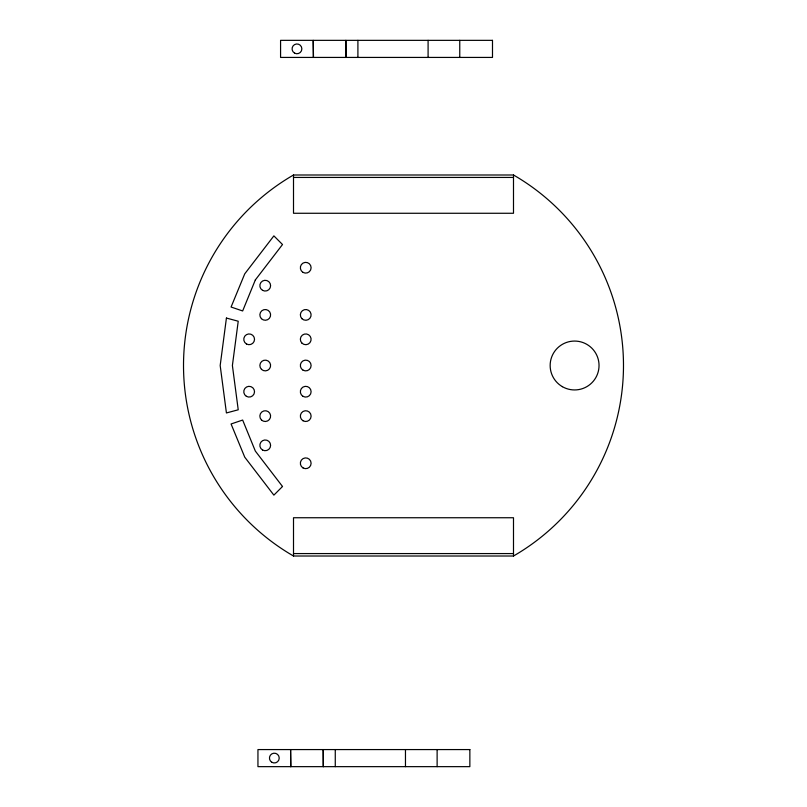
<?xml version="1.0" encoding="UTF-8"?>
<svg xmlns="http://www.w3.org/2000/svg" width="807" height="807" viewBox="0 0 807 807"><rect width="100%" height="100%" fill="white"/><g stroke="black" fill="none" stroke-linecap="round" stroke-linejoin="round"><path stroke-width="1.21" d="M293.506 174.998L513.494 174.998L513.494 213.27L293.506 213.27L293.506 174.998A219.978 219.978 0 0 0 293.506 556.013L513.494 556.013L513.494 517.741L293.506 517.741L293.506 556.013M293.506 177.439L513.494 177.439M293.506 553.572L513.494 553.572M313.489 57.428L313.217 40.35L313.338 57.428M290.863 766.65L290.591 749.572L290.712 766.65M345.981 57.428L345.86 40.35L345.86 57.428M323.355 766.65L323.224 749.572L323.224 766.65M459.758 40.35L459.758 57.428M437.122 749.572L437.122 766.65M428.093 40.35L428.093 57.428M405.467 749.572L405.467 766.65M357.905 40.35L357.905 57.428M335.268 749.572L335.268 766.65M513.494 174.998A219.978 219.978 0 0 1 513.494 556.013M226.424 318.059L220.18 365.51L226.424 412.952L238.226 409.795L232.396 365.51L238.226 321.226L226.424 318.059M255.325 279.958L242.655 310.957L231.074 307.033L244.743 273.845L273.876 235.876L282.511 244.521L255.325 279.958M282.511 486.49L273.876 495.135L244.743 457.166L231.074 423.978L242.655 420.054L255.325 451.052L282.511 486.49M492.492 40.35L280.574 40.35L280.574 57.428L492.492 57.428L492.492 40.35M469.856 749.572L257.947 749.572L257.947 766.65L469.856 766.65L469.856 749.572M303.039 467.929A5.377 5.377 0 0 0 311.109 463.279A5.377 5.377 0 0 0 303.039 458.618A5.377 5.377 0 0 0 303.039 467.929M303.039 420.77A5.377 5.377 0 0 0 311.109 416.119A5.377 5.377 0 0 0 303.039 411.459A5.377 5.377 0 0 0 303.039 420.77M262.547 449.993A5.377 5.377 0 0 0 270.607 445.333A5.377 5.377 0 0 0 262.547 440.683A5.377 5.377 0 0 0 262.547 449.993M261.428 419.922A5.377 5.377 0 0 0 270.426 417.512A5.377 5.377 0 0 0 263.839 410.924A5.377 5.377 0 0 0 261.428 419.922M246.337 396.287A5.377 5.377 0 0 0 254.518 391.849A5.377 5.377 0 0 0 246.589 386.977A5.377 5.377 0 0 0 246.337 396.287M261.468 369.344A5.377 5.377 0 0 0 270.436 366.852A5.377 5.377 0 0 0 263.798 360.325A5.377 5.377 0 0 0 261.468 369.344M246.458 343.964A5.377 5.377 0 0 0 254.528 339.313A5.377 5.377 0 0 0 246.458 334.653A5.377 5.377 0 0 0 246.458 343.964M303.039 396.358A5.377 5.377 0 0 0 311.109 391.708A5.377 5.377 0 0 0 303.039 387.047A5.377 5.377 0 0 0 303.039 396.358M303.039 370.161A5.377 5.377 0 0 0 311.109 365.51A5.377 5.377 0 0 0 303.039 360.85A5.377 5.377 0 0 0 303.039 370.161M301.929 343.116A5.377 5.377 0 0 0 310.927 340.705A5.377 5.377 0 0 0 304.34 334.118A5.377 5.377 0 0 0 301.929 343.116M301.929 318.694A5.377 5.377 0 0 0 310.927 316.294A5.377 5.377 0 0 0 304.34 309.706A5.377 5.377 0 0 0 301.929 318.694M261.428 318.694A5.377 5.377 0 0 0 270.426 316.294A5.377 5.377 0 0 0 263.839 309.706A5.377 5.377 0 0 0 261.428 318.694M262.547 290.338A5.377 5.377 0 0 0 270.607 285.678A5.377 5.377 0 0 0 262.547 281.018A5.377 5.377 0 0 0 262.547 290.338M303.039 272.393A5.377 5.377 0 0 0 311.109 267.732A5.377 5.377 0 0 0 303.039 263.082A5.377 5.377 0 0 0 303.039 272.393M562.378 386.674A24.442 24.442 0 0 0 599.036 365.51A24.442 24.442 0 0 0 562.378 344.337A24.442 24.442 0 0 0 562.378 386.674M271.888 762.312A4.892 4.892 0 0 0 279.222 758.076A4.892 4.892 0 0 0 271.888 753.839A4.892 4.892 0 0 0 271.888 762.312M294.525 53.091A4.892 4.892 0 0 0 301.858 48.854A4.892 4.892 0 0 0 294.525 44.617A4.892 4.892 0 0 0 294.525 53.091"/></g></svg>
